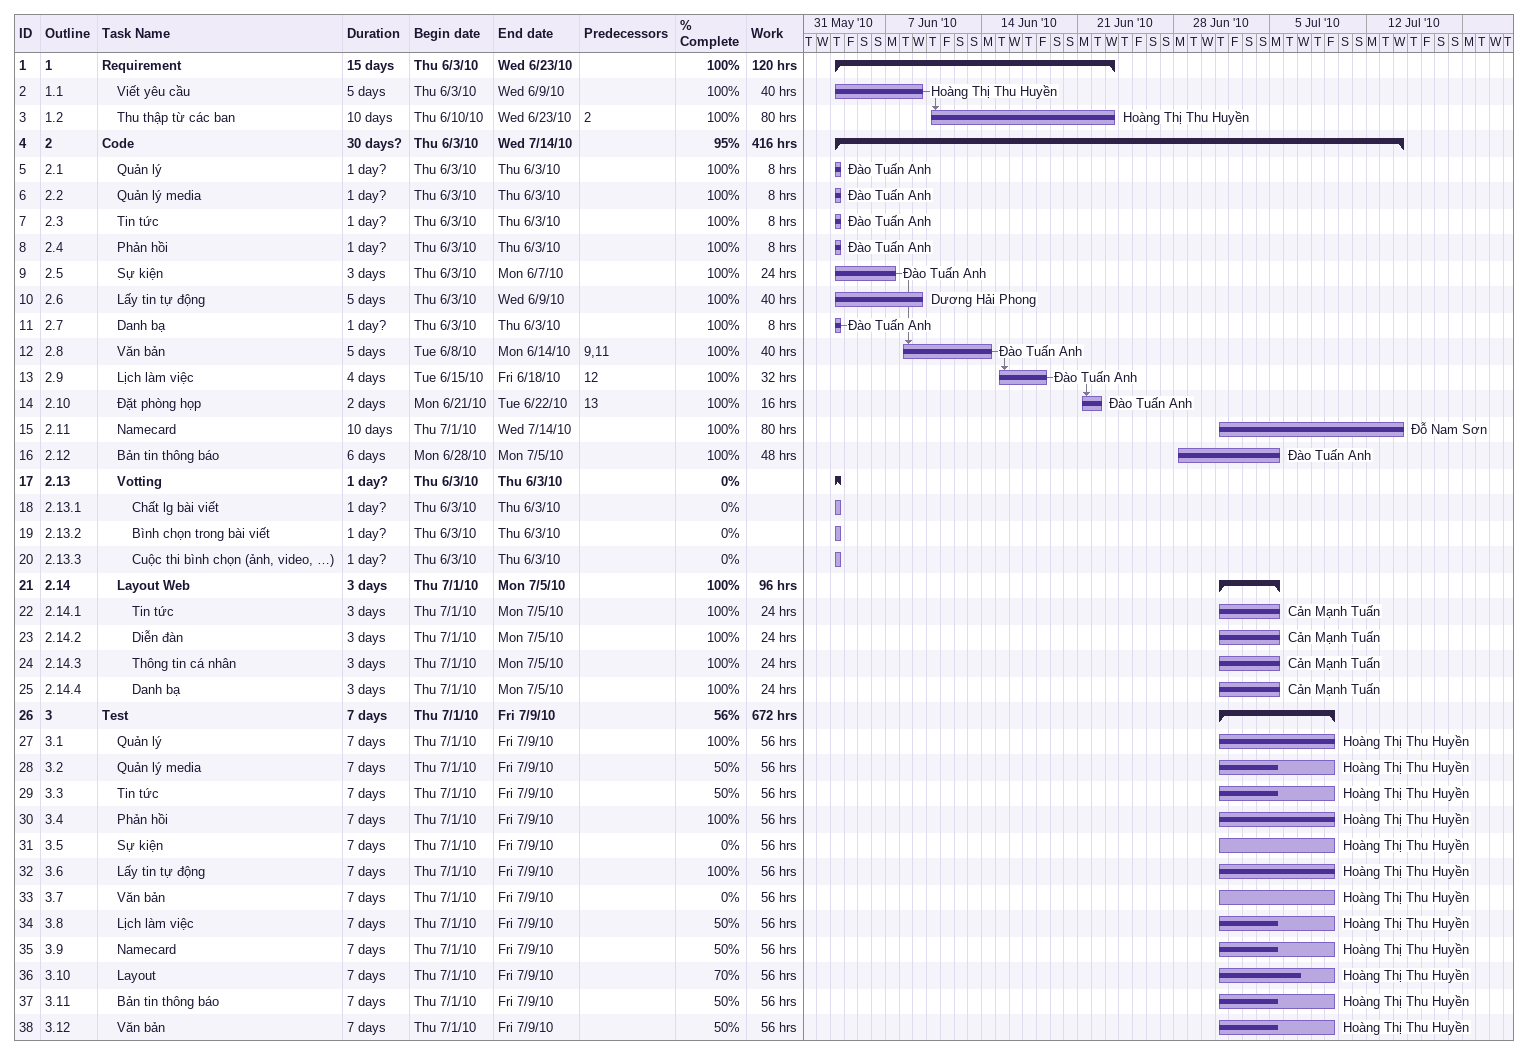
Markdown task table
| ID | WBS | Task | Duration | Start | Finish | Predecessors | Resources | % complete | Work (h) |
|---|---|---|---|---|---|---|---|---|---|
| 1 | 1 | **Requirement** | 15d | 2010-06-03 | 2010-06-23 |  |  | 100 | 120 |
| 2 | 1.1 | Viết yêu cầu | 5d | 2010-06-03 | 2010-06-09 |  | Hoàng Thị Thu Huyền | 100 | 40 |
| 3 | 1.2 | Thu thập từ các ban | 10d | 2010-06-10 | 2010-06-23 | 2 | Hoàng Thị Thu Huyền | 100 | 80 |
| 4 | 2 | **Code** | 30d? | 2010-06-03 | 2010-07-14 |  |  | 95 | 416 |
| 5 | 2.1 | Quản lý | 1d? | 2010-06-03 | 2010-06-03 |  | Đào Tuấn Anh | 100 | 8 |
| 6 | 2.2 | Quản lý media | 1d? | 2010-06-03 | 2010-06-03 |  | Đào Tuấn Anh | 100 | 8 |
| 7 | 2.3 | Tin tức | 1d? | 2010-06-03 | 2010-06-03 |  | Đào Tuấn Anh | 100 | 8 |
| 8 | 2.4 | Phản hồi | 1d? | 2010-06-03 | 2010-06-03 |  | Đào Tuấn Anh | 100 | 8 |
| 9 | 2.5 | Sự kiện | 3d | 2010-06-03 | 2010-06-07 |  | Đào Tuấn Anh | 100 | 24 |
| 10 | 2.6 | Lấy tin tự động | 5d | 2010-06-03 | 2010-06-09 |  | Dương Hải Phong | 100 | 40 |
| 11 | 2.7 | Danh bạ | 1d? | 2010-06-03 | 2010-06-03 |  | Đào Tuấn Anh | 100 | 8 |
| 12 | 2.8 | Văn bản | 5d | 2010-06-08 | 2010-06-14 | 9, 11 | Đào Tuấn Anh | 100 | 40 |
| 13 | 2.9 | Lịch làm việc | 4d | 2010-06-15 | 2010-06-18 | 12 | Đào Tuấn Anh | 100 | 32 |
| 14 | 2.10 | Đặt phòng họp | 2d | 2010-06-21 | 2010-06-22 | 13 | Đào Tuấn Anh | 100 | 16 |
| 15 | 2.11 | Namecard | 10d | 2010-07-01 | 2010-07-14 |  | Đỗ Nam Sơn | 100 | 80 |
| 16 | 2.12 | Bản tin thông báo | 6d | 2010-06-28 | 2010-07-05 |  | Đào Tuấn Anh | 100 | 48 |
| 17 | 2.13 | **Votting** | 1d? | 2010-06-03 | 2010-06-03 |  |  | 0 |  |
| 18 | 2.13.1 | Chất lg bài viết | 1d? | 2010-06-03 | 2010-06-03 |  |  | 0 |  |
| 19 | 2.13.2 | Bình chọn trong bài viết | 1d? | 2010-06-03 | 2010-06-03 |  |  | 0 |  |
| 20 | 2.13.3 | Cuộc thi bình chọn (ảnh, video, …) | 1d? | 2010-06-03 | 2010-06-03 |  |  | 0 |  |
| 21 | 2.14 | **Layout Web** | 3d | 2010-07-01 | 2010-07-05 |  |  | 100 | 96 |
| 22 | 2.14.1 | Tin tức | 3d | 2010-07-01 | 2010-07-05 |  | Cản Mạnh Tuấn | 100 | 24 |
| 23 | 2.14.2 | Diễn đàn | 3d | 2010-07-01 | 2010-07-05 |  | Cản Mạnh Tuấn | 100 | 24 |
| 24 | 2.14.3 | Thông tin cá nhân | 3d | 2010-07-01 | 2010-07-05 |  | Cản Mạnh Tuấn | 100 | 24 |
| 25 | 2.14.4 | Danh bạ | 3d | 2010-07-01 | 2010-07-05 |  | Cản Mạnh Tuấn | 100 | 24 |
| 26 | 3 | **Test** | 7d | 2010-07-01 | 2010-07-09 |  |  | 56 | 672 |
| 27 | 3.1 | Quản lý | 7d | 2010-07-01 | 2010-07-09 |  | Hoàng Thị Thu Huyền | 100 | 56 |
| 28 | 3.2 | Quản lý media | 7d | 2010-07-01 | 2010-07-09 |  | Hoàng Thị Thu Huyền | 50 | 56 |
| 29 | 3.3 | Tin tức | 7d | 2010-07-01 | 2010-07-09 |  | Hoàng Thị Thu Huyền | 50 | 56 |
| 30 | 3.4 | Phản hồi | 7d | 2010-07-01 | 2010-07-09 |  | Hoàng Thị Thu Huyền | 100 | 56 |
| 31 | 3.5 | Sự kiện | 7d | 2010-07-01 | 2010-07-09 |  | Hoàng Thị Thu Huyền | 0 | 56 |
| 32 | 3.6 | Lấy tin tự động | 7d | 2010-07-01 | 2010-07-09 |  | Hoàng Thị Thu Huyền | 100 | 56 |
| 33 | 3.7 | Văn bản | 7d | 2010-07-01 | 2010-07-09 |  | Hoàng Thị Thu Huyền | 0 | 56 |
| 34 | 3.8 | Lịch làm việc | 7d | 2010-07-01 | 2010-07-09 |  | Hoàng Thị Thu Huyền | 50 | 56 |
| 35 | 3.9 | Namecard | 7d | 2010-07-01 | 2010-07-09 |  | Hoàng Thị Thu Huyền | 50 | 56 |
| 36 | 3.10 | Layout | 7d | 2010-07-01 | 2010-07-09 |  | Hoàng Thị Thu Huyền | 70 | 56 |
| 37 | 3.11 | Bản tin thông báo | 7d | 2010-07-01 | 2010-07-09 |  | Hoàng Thị Thu Huyền | 50 | 56 |
| 38 | 3.12 | Văn bản | 7d | 2010-07-01 | 2010-07-09 |  | Hoàng Thị Thu Huyền | 50 | 56 |
